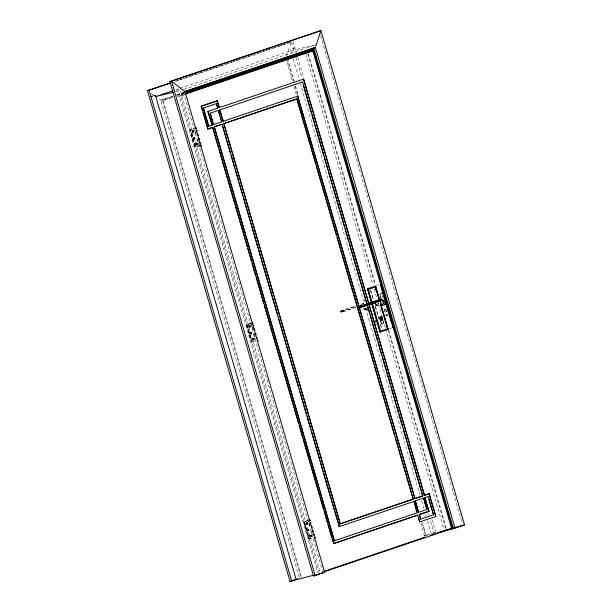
<?xml version="1.0" encoding="UTF-8"?>
<svg xmlns="http://www.w3.org/2000/svg" width="612" height="612" viewBox="0 0 612 612"><rect width="100%" height="100%" fill="white"/><g stroke="black" fill="none" stroke-linecap="round" stroke-linejoin="round"><path stroke-width="0.46" stroke-dasharray="3.06 2.29" d="M355.603 307.239L341.113 312.135L340.609 311.684L340.785 311.003L355.832 305.908M356 307.4L344.25 311.37L343.753 310.919L343.921 310.238L355.411 306.352M194.754 138.434L193.95 138.052L193.989 137.172M251.28 333.494L250.537 332.874L250.882 332.025M250.537 332.698C248.862 332.232 251.211 334.68 250.522 332.492M251.639 332.844L251.264 333.494M253.643 339.629L254.309 339.209L253.827 338.252M307.974 530.275L307.775 529.548M193.973 137.31L193.308 137.7L193.66 138.511L193.973 137.31L194.715 138.197L194.394 137.256L193.239 138.067L194.18 138.427M250.683 332.568C250.981 334.489 252.09 331.781 250.713 332.446C251.563 335.108 248.265 332.392 250.629 332.316L250.553 332.775L250.629 332.316M307.874 529.372C308.417 528.607 309.236 532.065 307.874 529.372C306.612 529.097 309.052 531.369 307.255 530.176L307.607 530.199C307.951 531.713 308.54 528.913 307.193 529.418M250.262 326.709C249.13 326.938 250.721 324.666 250.002 326.946L249.887 326.533L250.002 326.946M250.576 326.517L250.17 325.523L249.344 325.844C250.392 325.385 248.594 326.28 250.446 326.8M307.01 522.533C307.247 524.652 305.227 523.482 306.887 522.832L307.224 523.757L306.49 523.979L307.002 524.056M310.927 535.263C312.449 536.495 310.598 537.129 310.001 535.752A1.025 0.727 71.3 0 0 311.08 537.061A1.025 0.727 71.3 0 0 311.187 535.408A1.025 0.727 71.3 0 0 310.001 535.806C309.71 538.109 311.439 534.949 309.672 535.905M196.039 143.491C198.395 144.294 194.868 145.786 196.054 143.483M252.396 339.033L252.848 338.459M309.687 535.905L310.07 536.908M310.2 536.984C311.753 536.112 309.221 535.615 310.95 535.263M310.766 536.609L310.414 535.5L310.644 535.89M196.506 143.438L197.293 143.69L197.194 144.616L196.689 143.797L197.316 143.583L197.424 144.325L196.873 144.692L196.75 144.294L197.424 144.608M253.513 339.239L253.521 339.698L253.123 339.369C253.804 336.822 254.431 341.068 253.161 338.444L253.582 338.398L253.161 338.444M192.267 130.777L192.55 132.138M192.252 130.777L193.132 131.289L192.826 132.169M193.124 137.608L193.315 138.503M194.165 138.434L193.989 137.524L193.185 137.463M249.061 327.06L248.747 326.035A1.025 0.727 71.3 0 1 249.987 325.768A1.025 0.727 71.3 0 1 249.727 327.351A1.025 0.727 71.3 0 1 248.732 325.959M249.336 327.19L249.826 326.494M249.795 326.854L249.918 326.127L249.344 325.844M305.946 523.268C306.367 522.434 306.949 523.053 306.191 523.145L306.574 524.002M194.004 138.236L193.759 137.356L193.897 137.861M193.882 138.312L194.081 137.914M194.134 137.18L194.601 138.35L194.738 137.899M194.218 138.526L194.654 138.274M250.874 333.532L251.31 333.28L250.874 333.532L250.316 332.775L250.821 332.546M250.316 332.775L250.209 332.285L250.645 332.53M251.195 332.415L250.866 333.219L251.195 332.415L250.79 332.194M251.257 333.356L251.127 332.737M307.568 529.831C306.788 530.375 310.735 530.925 307.989 529.143M308.043 529.25L308.555 530.336M308.127 530.589L308.287 530.168M308.509 530.413L308.639 529.961M194.922 138.197L194.356 137.019M197.592 144.378L197.316 143.346A1.025 0.727 71.3 0 0 196.092 143.736L196.184 144.654L197.01 144.493M307.76 529.548L308.004 529.135M311.37 530.956L311.355 531.438M192.826 130.853L193.782 130.769M193.866 131.672L193.767 130.769M249.551 325.691L249.918 326.127M286.271 56.151L291.45 41.945L287.831 43.169M252.993 338.918C253.031 337.579 252.014 340.264 253.292 339.553C253.337 337.709 251.93 339.714 253.2 339.438L253.666 339.499M248.732 326.035L249.336 325.745M307.102 529.525L307.492 530.78M196.659 143.353L196.873 144.692M253.552 338.207L253.177 338.857L253.659 339.629M253.314 338.36L253.506 339.561L252.909 339.645M249.811 326.494C248.181 324.276 250.056 328.613 249.03 325.722M193.392 131.35L193.606 131.702L193.667 131.129C191.9 130.142 194.57 132.858 193.377 130.677A1.025 0.727 71.3 0 0 192.076 130.953A1.025 0.727 71.3 0 0 193.071 132.345A1.025 0.727 71.3 0 0 193.331 130.761L193.667 131.129M306.711 522.893L307.247 524.002L307.576 523.191L307.002 522.816L306.857 524.17M196.284 144.05L196.054 143.721L196.261 144.639L196.873 144.371M310.185 536.12L309.963 535.783L310.238 536.732L310.911 536.556C309.718 534.758 312.571 536.036 310.774 536.755L310.766 536.296L310.774 536.755M306.283 522.778L306.811 523.857L307.637 523.597L307.285 522.74A1.025 0.727 71.3 0 0 305.985 523.023A1.025 0.727 71.3 0 0 306.972 524.408A1.025 0.727 71.3 0 0 307.232 522.824L306.589 522.9L307.017 523.796M306.191 523.145L306.291 523.65M193.545 131.917L192.665 130.953L192.183 131.358L192.811 131.924L192.482 130.815L193.453 130.769M192.55 130.716L192.665 131.94M192.704 131.09L192.987 130.769L193.17 131.687M249.206 325.722L249.321 326.946L249.046 326.594M249.245 326.915L249.971 326.701L249.612 326.418M306.604 523.153L307.063 523.015M306.88 524.025L307.04 523.352M196.291 143.453L196.521 143.782L196.008 143.797M193.66 137.677L193.621 137.272M193.346 131.94L193.132 131.588L193.652 131.626M196.429 143.851L196.727 143.552L196.781 144.164M196.261 144.639L196.766 144.761M196.865 144.486L196.988 143.927M253.437 339.17L253.383 338.558L253.123 339.369M252.68 339.308L252.71 338.727A1.025 0.727 71.3 0 1 253.942 338.352L254.095 338.482M310.33 535.913L310.896 535.99M310.353 536.495L310.911 536.556M194.088 138.58C193.996 137.532 194.126 139.429 193.3 138.511M307.017 529.594A1.025 0.727 71.3 0 1 308.264 529.395A1.025 0.727 71.3 0 1 308.004 530.979A1.025 0.727 71.3 0 1 307.017 529.594L307.209 529.418M307.859 530.114L307.767 530.811M251.394 332.905L250.553 332.775M196.643 143.361L197.041 143.2M192.688 130.838L193.017 131.167L193.063 130.639M192.665 131.396L193.025 131.71L192.895 131.19M192.948 130.608L193.384 130.746M249.321 326.403L249.566 326.8L249.673 326.173M249.811 325.959L250.048 326.357M307.576 523.688L307.576 523.191M306.811 523.857L307.446 523.979M192.987 130.769L193.124 131.175M196.727 143.552L196.85 143.981M310.636 535.615L310.751 536.043M199.665 146.191L198.701 143.101M307.568 523.948L307.767 523.008M253.368 339.836L252.664 339.744L252.412 339.025M306.872 524.163L305.962 523.451M310.376 536.426L310.238 535.974M363.367 308.257C364.446 311.508 366.358 308.456 363.933 307.507M194.318 137.754L194.356 138.213L193.897 137.769M308.219 529.816L308.264 530.275L307.805 529.831M176.455 80.883L178.268 80.271M179.171 79.965L182.789 78.734M183.699 78.428L223.541 64.941M224.443 64.635L228.069 63.403M228.972 63.097L232.598 61.873M233.501 61.567L237.119 60.343M238.03 60.037L282.4 45.013M283.302 44.707L286.921 43.475M175.376 81.404L291.274 42.159M294.938 47.92L290.493 49.427L291.955 54.468M175.621 89.826L179.224 88.61M180.127 88.304L290.891 50.796L315.425 44.814L182.147 89.941M176.378 90.392L179.951 89.184L320.397 572.587M172.485 96.237L160.719 100.223L157.774 98.104M177.013 94.707L183.348 92.557M299.306 577.254L160.719 100.223L173.219 96.145M176.837 94.921L184.074 92.466M301.418 576.695L163.029 100.345L172.982 96.979M176.6 95.747L184.748 92.993M319.104 573.023L180.31 95.304L183.921 94.08M184.556 94.837L177.358 96.849M199.948 145.733L194.845 146.995L189.812 129.683L194.914 128.413M198.212 142.321L197.209 138.855L198.196 141.372M194.845 146.995L190.049 129.599M195.633 146.727L190.6 129.415L195.633 146.727L200.048 145.648M246.468 324.689L251.494 342.001L246.468 324.689L251.57 323.419M247.018 324.505L252.045 341.817L247.018 324.505L250.79 323.557M380.817 298.863L379.494 294.311L383.357 293.156M379.494 294.311L381.857 293.706L379.815 294.204L381.138 298.755M360.713 304.554L364.247 303.353L300.492 83.852M383.181 298.258L381.536 293.814M384.298 309.098L386.271 315.899L384.298 309.098L385.713 308.723L387.373 315.631L385.713 308.723M303.72 521.745L308.746 539.057L303.72 521.745L308.823 520.475M304.271 521.562L309.297 538.874L304.271 521.562L308.685 520.483M309.167 523.321L309.932 526.863M312.12 534.383L311.347 530.841M420.75 523.038L424.483 535.875L434.015 532.647L430.282 519.81M432.982 533.151L435.652 532.249M193.346 138.113L193.744 138.541M250.277 332.278L250.048 333.104M306.995 522.541L307.691 522.832M175.805 91.655L180.349 90.545M184.518 92.886L178.796 94.286L317.85 572.909M180.31 95.304L184.809 94.21M163.029 100.345L172.882 97.943M189.812 129.683L194.54 128.528M196.337 143.912L196.467 144.363L196.743 143.828M375.768 285.521L379.478 284.588M361.103 304.118L364.247 303.353M340.693 311.087L343.921 310.238M340.624 311.21L343.76 310.445M340.586 311.355L343.722 310.59M340.578 311.523L343.722 310.758M340.609 311.684L343.753 310.919M340.677 311.837L343.814 311.072M340.762 311.975L343.906 311.202M340.869 312.066L344.013 311.301M340.991 312.128L344.25 311.37M365.066 308.861L367.422 308.287M364.561 309.687L368.172 308.762M364.821 309.703L367.177 309.129M253.888 338.696L253.521 339.698M253.292 338.474L252.878 338.558L253.276 338.666M251.494 342.001L256.703 340.655M386.271 315.899L387.687 315.517M388.658 328.698L392.055 327.871M310.414 535.5L310.544 535.531M308.746 539.057L313.711 537.795M424.483 535.875L428.323 534.987M250.277 333.15L250.744 333.586M307.997 530.642L307.913 530.298M250.591 333.188L251.012 333.219M307.844 530.244L308.264 530.275M193.759 137.356L194.165 137.539M307.66 529.418L308.065 529.602M251.157 332.079L251.624 332.852M151.156 93.338L153.36 94.929M310.689 536.257C311.5 537.015 311.202 535.829 310.735 535.423M308.295 519.802L308.081 519.358M194.256 127.533L194.165 127.051M250.905 322.539L250.821 322.057M320.596 35.588L462.618 524.43M308.31 53.451L375.439 284.511M388.758 330.358L446.301 528.408M307.974 54.093L374.842 284.243M388.161 330.09L445.964 529.059M305.793 53.787L372.983 285.077M374.054 288.749L376.984 298.847M378.583 304.348L382.056 316.282M384.451 324.544L385.522 328.216M385.79 329.134L443.914 529.219M370.681 290.157L373.565 300.079M375.393 306.39L378.537 317.215M380.633 324.429L381.949 328.935M370.52 290.195L373.144 299.214M375.24 306.428L378.905 319.051M380.48 324.467L381.528 328.07M293.087 41.547L296.277 52.51M297.608 57.1L303.736 78.191M431.919 519.412L435.384 531.331M291.45 41.945L294.647 52.953M295.978 57.536L301.846 77.716M428.423 513.392L428.951 515.22M364.415 299.199L364.936 301.005M367.032 308.219L368.08 311.822M293.286 59.058L299.161 79.262M365.578 307.89L420 495.192M421.599 500.7L424.001 508.97M425.6 514.478L426.136 516.314M427.467 520.904L431.2 533.756M287.525 58.446L294.188 81.381M295.519 85.971L298.189 95.143M422.387 522.633L426.113 535.477L425.638 535.638L421.905 522.793M286.982 58.377L293.645 81.32M294.984 85.909L297.646 95.09M286.691 61.598L292.284 80.861M293.882 86.369L296.285 94.623M195.32 131.274L195.802 132.926M251.195 323.534L251.723 325.355M251.976 326.28L252.458 327.933M308.448 520.59L308.976 522.418M309.228 523.337L309.703 524.989M254.102 333.785L254.852 336.378M309.42 524.186L309.917 525.922M195.274 132.207L195.779 133.936M251.93 327.213L252.435 328.942M253.858 333.861L254.867 337.327M183.393 92.022L322.776 571.784M253.49 338.367L253.689 338.757M162.356 99.825L301.211 577.774M196.682 144.172L196.1 143.682A1.025 0.727 71.3 0 0 197.179 144.998A1.025 0.727 71.3 0 0 197.286 143.338M252.748 338.75A1.025 0.727 71.3 0 0 253.835 340.004A1.025 0.727 71.3 0 0 253.942 338.352M378.423 302.672A2.372 1.675 76.3 0 1 378.545 303.889M377.795 302.856A1.897 1.339 76.3 0 1 377.887 303.827M378.109 302.779A1.897 1.339 76.3 0 1 378.201 303.751M378.468 317.574A1.759 1.239 76.3 0 1 378.667 317.391M366.183 307.431A2.372 1.675 76.3 0 1 363.543 307.805M375.393 320.589A1.423 1.002 76.3 0 1 375.187 321.208M375.233 320.627A1.423 1.002 76.3 0 1 375.034 321.246M376.342 324.429A1.759 1.239 76.3 0 1 376.143 324.146L375.087 320.504A1.186 0.834 76.3 0 1 374.896 321.07M375.217 320.52A1.186 0.834 76.3 0 1 374.896 321.216M309.703 535.699A1.025 0.727 71.3 0 0 310.621 537.168A1.025 0.727 71.3 0 0 310.988 535.645A1.025 0.727 71.3 0 0 309.703 535.699M307.339 529.51A1.025 0.727 71.3 0 0 308.318 530.91A1.025 0.727 71.3 0 0 308.593 529.334A1.025 0.727 71.3 0 0 307.339 529.51M306.314 522.893A1.025 0.727 71.3 0 0 307.262 524.331A1.025 0.727 71.3 0 0 307.584 522.778A1.025 0.727 71.3 0 0 306.314 522.893M193.109 137.532A1.025 0.727 71.3 0 0 194.096 138.916A1.025 0.727 71.3 0 0 194.356 137.333A1.025 0.727 71.3 0 0 193.109 137.532M195.802 143.636A1.025 0.727 71.3 0 0 196.72 145.105A1.025 0.727 71.3 0 0 197.079 143.583A1.025 0.727 71.3 0 0 195.802 143.636M193.438 137.448A1.025 0.727 71.3 0 0 194.417 138.847A1.025 0.727 71.3 0 0 194.685 137.272A1.025 0.727 71.3 0 0 193.438 137.448M192.405 130.83A1.025 0.727 71.3 0 0 193.354 132.269A1.025 0.727 71.3 0 0 193.675 130.716A1.025 0.727 71.3 0 0 192.405 130.83M249.765 332.538A1.025 0.727 71.3 0 0 250.752 333.923A1.025 0.727 71.3 0 0 251.012 332.339A1.025 0.727 71.3 0 0 249.765 332.538M252.458 338.643A1.025 0.727 71.3 0 0 253.368 340.111A1.025 0.727 71.3 0 0 253.735 338.589A1.025 0.727 71.3 0 0 252.458 338.643M250.086 332.454A1.025 0.727 71.3 0 0 251.073 333.854A1.025 0.727 71.3 0 0 251.341 332.278A1.025 0.727 71.3 0 0 250.086 332.454M249.061 325.836A1.025 0.727 71.3 0 0 250.01 327.275A1.025 0.727 71.3 0 0 250.331 325.722A1.025 0.727 71.3 0 0 249.061 325.836"/><path stroke-width="0.92" d="M377.512 301.464L358.54 307.89L358.043 307.431L358.211 306.75L381.674 299.1C387.113 303.238 386.838 308.532 381.559 300.393L378.415 301.158M381.559 300.393L361.684 307.117L361.179 306.666L361.355 305.985L381.674 299.1M382.531 305.082L381.987 305.434L380.802 304.011M380.021 332.087L380.794 331.038L387.694 328.705L388.123 329.355L380.021 332.087L367.445 288.803L375.546 286.072L379.478 299.597M253.437 325.859L253.804 325.745L253.276 325.882M254.324 329.218L254.737 329.072L253.636 329.417M201.019 145.434L200.621 145.572M309.412 520.361L310.261 520.07M201.034 145.794L200.445 145.977M314.935 537.841L314.231 538.07M310.169 520.116L309.596 520.307M199.191 139.444L199.627 139.284L198.877 139.528M256.168 334.343L255.479 334.557M313.053 531.446L313.528 531.346L312.411 531.713M197.645 135.313L198.051 135.168M199.214 138.312L198.525 138.526M199.933 142.818L200.231 142.703M254.944 330.136L254.301 330.327M311.852 527.23L312.281 527.131L311.516 527.399M197.967 135.214L198.41 135.068L197.951 135.168M252.435 323.197L253.008 323.014L251.861 323.388M200.17 142.718L200.591 142.588L199.963 142.795M252.504 323.182L252.243 323.258M169.884 81.58L171.521 81.182L185.031 91.616L324.681 572.304L315.142 575.532L313.512 575.93L169.884 81.58L320.902 30.6L464.523 524.951L454.984 528.179L439.072 532.364M313.39 575.28L290.042 581.4L147.477 90.691L170.113 83.025M147.477 90.691L170.847 82.934M150.965 96.673L155.417 95.166L296.124 579.495M172.921 90.744L155.815 96.535L173.081 92.32M185.207 91.41L315.333 47.499L320.902 30.6L171.521 81.182L315.142 575.532M185.031 91.616L315.333 47.499L454.984 528.179M294.273 55.187L296.988 54.269M185.421 92.588L313.237 49.304L452.559 528.844M184.824 93.774L307.446 52.257L312.839 50.941L451.633 528.661L324.498 571.707M185.711 93.988L312.839 50.941M202.465 110.803L201.141 106.243L217.359 100.789L219.341 107.62L217.03 100.865M201.141 106.243L217.359 100.789M203.391 107.987L208.684 126.21L203.391 107.987L216.434 103.604L217.757 108.156L207.896 111.468L212.188 125.055L207.896 111.468M219.02 107.697L303.567 79.101L424.491 495.315L303.567 79.101M210.145 113.205L218.415 110.435L221.728 121.826L213.45 124.596L210.145 113.205L213.45 124.596M219.677 109.976L223.311 121.291L219.677 109.976L302.642 81.916L422.9 495.85L414.951 498.543L297.677 96.076L414.951 498.543M208.684 126.21L212.188 125.055M222.99 121.367L298.006 96M222.386 124.106L214.445 126.799L334.374 540.809L214.116 126.875L222.064 124.182L339.339 526.649L323.557 473.543M223.648 123.647L297.072 98.815L413.36 499.078L340.264 523.834L223.648 123.647L297.072 98.815M212.854 127.334L207.759 129.025L212.854 127.334L333.777 543.548L332.117 539.042M380.932 317.88C381.475 320.627 380.993 316.656 380.878 318.018M392.583 327.772L392.116 324.964M339.935 523.91L413.36 499.078M414.622 498.619L422.9 495.85M424.162 495.391L429.257 493.7L435.874 516.482L419.656 521.944L418.417 517.668M424.491 495.315L429.257 493.7M339.01 526.725L414.026 501.358L417.338 512.749L334.374 540.809M415.288 500.899L423.558 498.13L426.87 509.521L418.6 512.29L415.288 500.899L418.6 512.29M424.82 497.671L428.331 496.516L433.625 514.738L420.582 519.129L419.258 514.57L429.119 511.257L424.82 497.671L428.79 511.341M333.448 543.624L417.667 515.105L419.656 521.944M333.777 543.548L417.996 515.029M419.258 514.57L429.119 511.257M290.042 581.4L297.845 578.761M323.61 571.501L425.493 536.999M430.007 535.469L445.329 530.283M313.512 575.93L319.77 573.811M252.098 323.281L252.741 323.06M311.477 526.289L311.875 526.129M313.88 534.85L314.499 534.651L313.841 534.88M314.66 537.588L315.287 537.382L314.53 537.634M197.309 134.311L197.76 134.143L197.37 134.227M256.198 337.923L257.247 337.595L256.482 337.839M310.299 523.046L311.057 522.801L310.146 523.115M196.077 128.053L195.695 128.237M198.877 138.427L198.189 138.633M251.815 323.335L252.435 323.167M197.462 135.374L197.316 135.42M198.678 139.59L198.502 139.651M197.217 134.349L197.821 134.097M200.476 145.625L201.118 145.365M256.589 337.824L256.099 337.969M312.327 530.627L312.969 530.367M314.614 537.619L314.147 537.757M254.844 333.639L255.992 333.265L255.495 333.387M195.588 128.206L196.337 128L195.725 128.168M313.237 49.304L307.515 50.704L308.043 52.533M216.434 103.604L217.757 108.156M218.415 110.435L219.616 115.775M221.728 121.826L220.129 117.527M367.445 288.803L368.661 289.262L375.554 286.929L375.546 286.072L379.318 299.635M375.24 287.005L379.509 300.553M368.348 289.338L380.48 331.115M358.119 306.834L361.355 305.985M358.051 306.956L361.195 306.191M358.012 307.109L361.157 306.337M358.012 307.27L361.149 306.505M358.043 307.431L361.179 306.666M358.104 307.591L361.241 306.819M358.196 307.721L361.332 306.956M358.303 307.821L361.44 307.048M358.418 307.874L361.684 307.117M381.987 305.434L385.598 304.508M387.381 328.782L380.565 304.187M423.558 498.13L426.87 509.521M414.026 501.358L416.757 511.953M433.625 514.738L432.5 512.083M420.582 519.129L419.587 514.485M435.874 516.482L428.928 493.777M464.523 524.951L444.832 530.428M446.232 529.977L451.633 528.661M321.384 573.031L324.681 572.304M313.704 47.897L453.354 528.577M380.327 284.381L391.588 323.159M380.786 304.11L388.123 329.355L380.894 305.051M375.5 287.915L376.824 292.452M381.574 308.8L382.362 311.523M305.128 51.507L305.793 53.787M367.598 288.765L380.174 332.048M428.798 499.331L431.973 510.263M303.376 85.672L307.109 98.517M307.645 100.353L311.378 113.205M311.913 115.041L323.641 155.425M324.176 157.261L327.91 170.105M328.445 171.941L332.178 184.793M332.714 186.629L340.18 212.326M340.708 214.162L344.441 227.014M344.977 228.85L348.71 241.694M349.245 243.53L360.973 283.914M361.508 285.75L365.242 298.602M365.777 300.438L366.573 303.192M367.376 305.946L369.51 313.29M370.038 315.126L377.505 340.823M378.04 342.659L381.773 355.503M382.309 357.339L386.042 370.191M386.577 372.027L390.311 384.879M390.839 386.715L398.305 412.412M398.84 414.248L402.574 427.099M403.109 428.928L406.842 441.78M407.37 443.616L414.837 469.312M415.372 471.148L419.105 484M419.641 485.836L422.571 495.934M296.751 98.899L315.685 164.077M316.22 165.913L336.493 235.681M337.021 237.517L353.025 292.605M353.56 294.441L373.833 364.209M374.36 366.045L394.633 435.813M395.168 437.649L411.172 492.737M411.7 494.572L413.039 499.163M223.977 123.57L340.264 523.834M222.592 126.018L226.325 138.855M226.853 140.691L230.586 153.528M231.122 155.364L234.847 168.201M235.383 170.037L238.581 181.037M239.108 182.873L242.842 195.71M243.369 197.538L247.103 210.383M247.638 212.211L261.225 258.975M261.752 260.811L277.741 315.83M278.269 317.666L289.996 358.012M290.524 359.841L294.257 372.677M294.785 374.513L298.518 387.35M299.054 389.186L306.513 414.859M307.04 416.696L310.774 429.532M311.301 431.368L315.035 444.205M315.57 446.033L319.296 458.87M319.831 460.706L323.029 471.714M212.792 128.329L218.385 147.584M218.92 149.42L234.901 204.423M235.429 206.259L239.162 219.088M239.69 220.924L247.149 246.59M247.684 248.426L251.41 261.263M251.945 263.099L255.671 275.928M256.206 277.764L263.665 303.43M264.2 305.266L267.926 318.102M268.461 319.938L298.557 423.527M299.084 425.363L302.818 438.2M303.353 440.028L315.065 480.366M315.601 482.202L319.326 495.039M319.862 496.868L323.595 509.704M324.123 511.54L327.321 522.541M327.856 524.377L331.582 537.206M201.47 106.167L208.088 128.948M202.993 112.623L207.491 128.115M149.114 90.293L291.679 581.002M378.201 304.914A2.372 1.675 76.3 0 1 375.975 305.028A2.372 1.675 76.3 0 1 375.24 301.984M375.47 301.509A2.372 1.675 76.3 0 1 376.173 300.936M383.066 304.011A2.372 1.675 76.3 0 1 380.97 303.552A2.372 1.675 76.3 0 1 380.427 300.722M381.789 299.612A2.372 1.675 76.3 0 1 383.724 302.022M377.053 305.113A1.897 1.339 76.3 0 1 376.342 305.082M375.998 304.883A1.897 1.339 76.3 0 1 375.156 302.749M375.998 304.501A1.897 1.339 76.3 0 1 375.561 303.644M197.148 130.739L196.383 130.991L197.148 130.739M256.895 337.694L256.895 337.694M310.705 522.908L310.705 522.908M258.042 340.326L257.369 340.563L258.042 340.326M196.49 130.976L196.1 131.067L196.475 130.976M383.395 322.164L382.072 317.613A1.759 1.239 76.3 0 0 380.626 316.848A1.759 1.239 76.3 0 0 379.845 318.362L381.169 322.922A1.759 1.239 76.3 0 0 382.615 323.687A1.759 1.239 76.3 0 0 383.395 322.164M380.167 317.796A1.423 1.002 76.3 0 0 381.253 319.938A1.423 1.002 76.3 0 0 381.934 317.873A1.423 1.002 76.3 0 0 380.167 317.796M380.32 317.758A1.423 1.002 76.3 0 0 381.414 319.9A1.423 1.002 76.3 0 0 382.095 317.835A1.423 1.002 76.3 0 0 380.32 317.758M380.32 317.919A1.186 0.834 76.3 0 0 381.23 319.701A1.186 0.834 76.3 0 0 381.804 317.98A1.186 0.834 76.3 0 0 380.32 317.919M380.48 317.88A1.186 0.834 76.3 0 0 381.391 319.663A1.186 0.834 76.3 0 0 381.957 317.942A1.186 0.834 76.3 0 0 380.48 317.88"/></g></svg>
